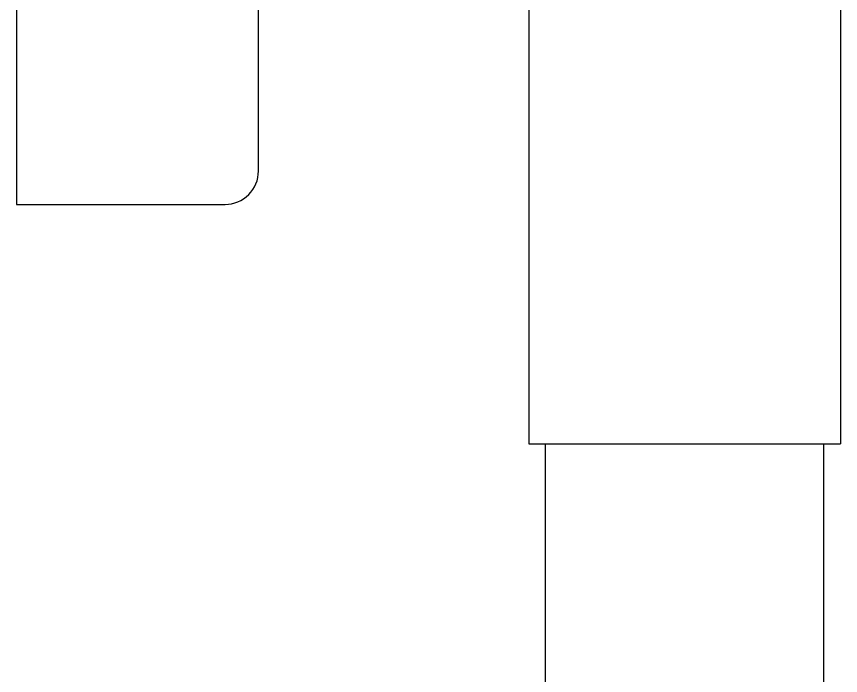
# Model space of a CAD drawing. Header units: millimetres. Extents: x 7820 to 8643, y -320 to 1669.
# Drawn here: x 7959.5 to 8033.5, y 973.3 to 1032.4 of the extents above; entities that cross this region are included whole.
import ezdxf

# ---------------------------------------------------------------- set-up
doc = ezdxf.new("R2010")
doc.units = ezdxf.units.MM
doc.header["$MEASUREMENT"] = 0

msp = doc.modelspace()

# ---------------------------------------------------------------- linework, layer by layer
for p, q in [((8033.469, 1069.06), (8033.469, 994.06)), ((8005.469, 1039.06), (8005.469, 994.06)), ((8005.469, 994.06), (8033.469, 994.06)), ((8006.969, 598.723), (8006.969, 994.06)), ((8031.969, 598.723), (8031.969, 994.06))]:
    msp.add_line(p, q)
msp.add_lwpolyline([(7978.201, 1015.56, 0.414214), (7981.201, 1018.56), (7981.201, 1077.56, 0.414214), (7978.201, 1080.56), (7959.469, 1080.56), (7959.469, 1015.56)], format="xyb", close=True)

doc.saveas('drawing.dxf')
